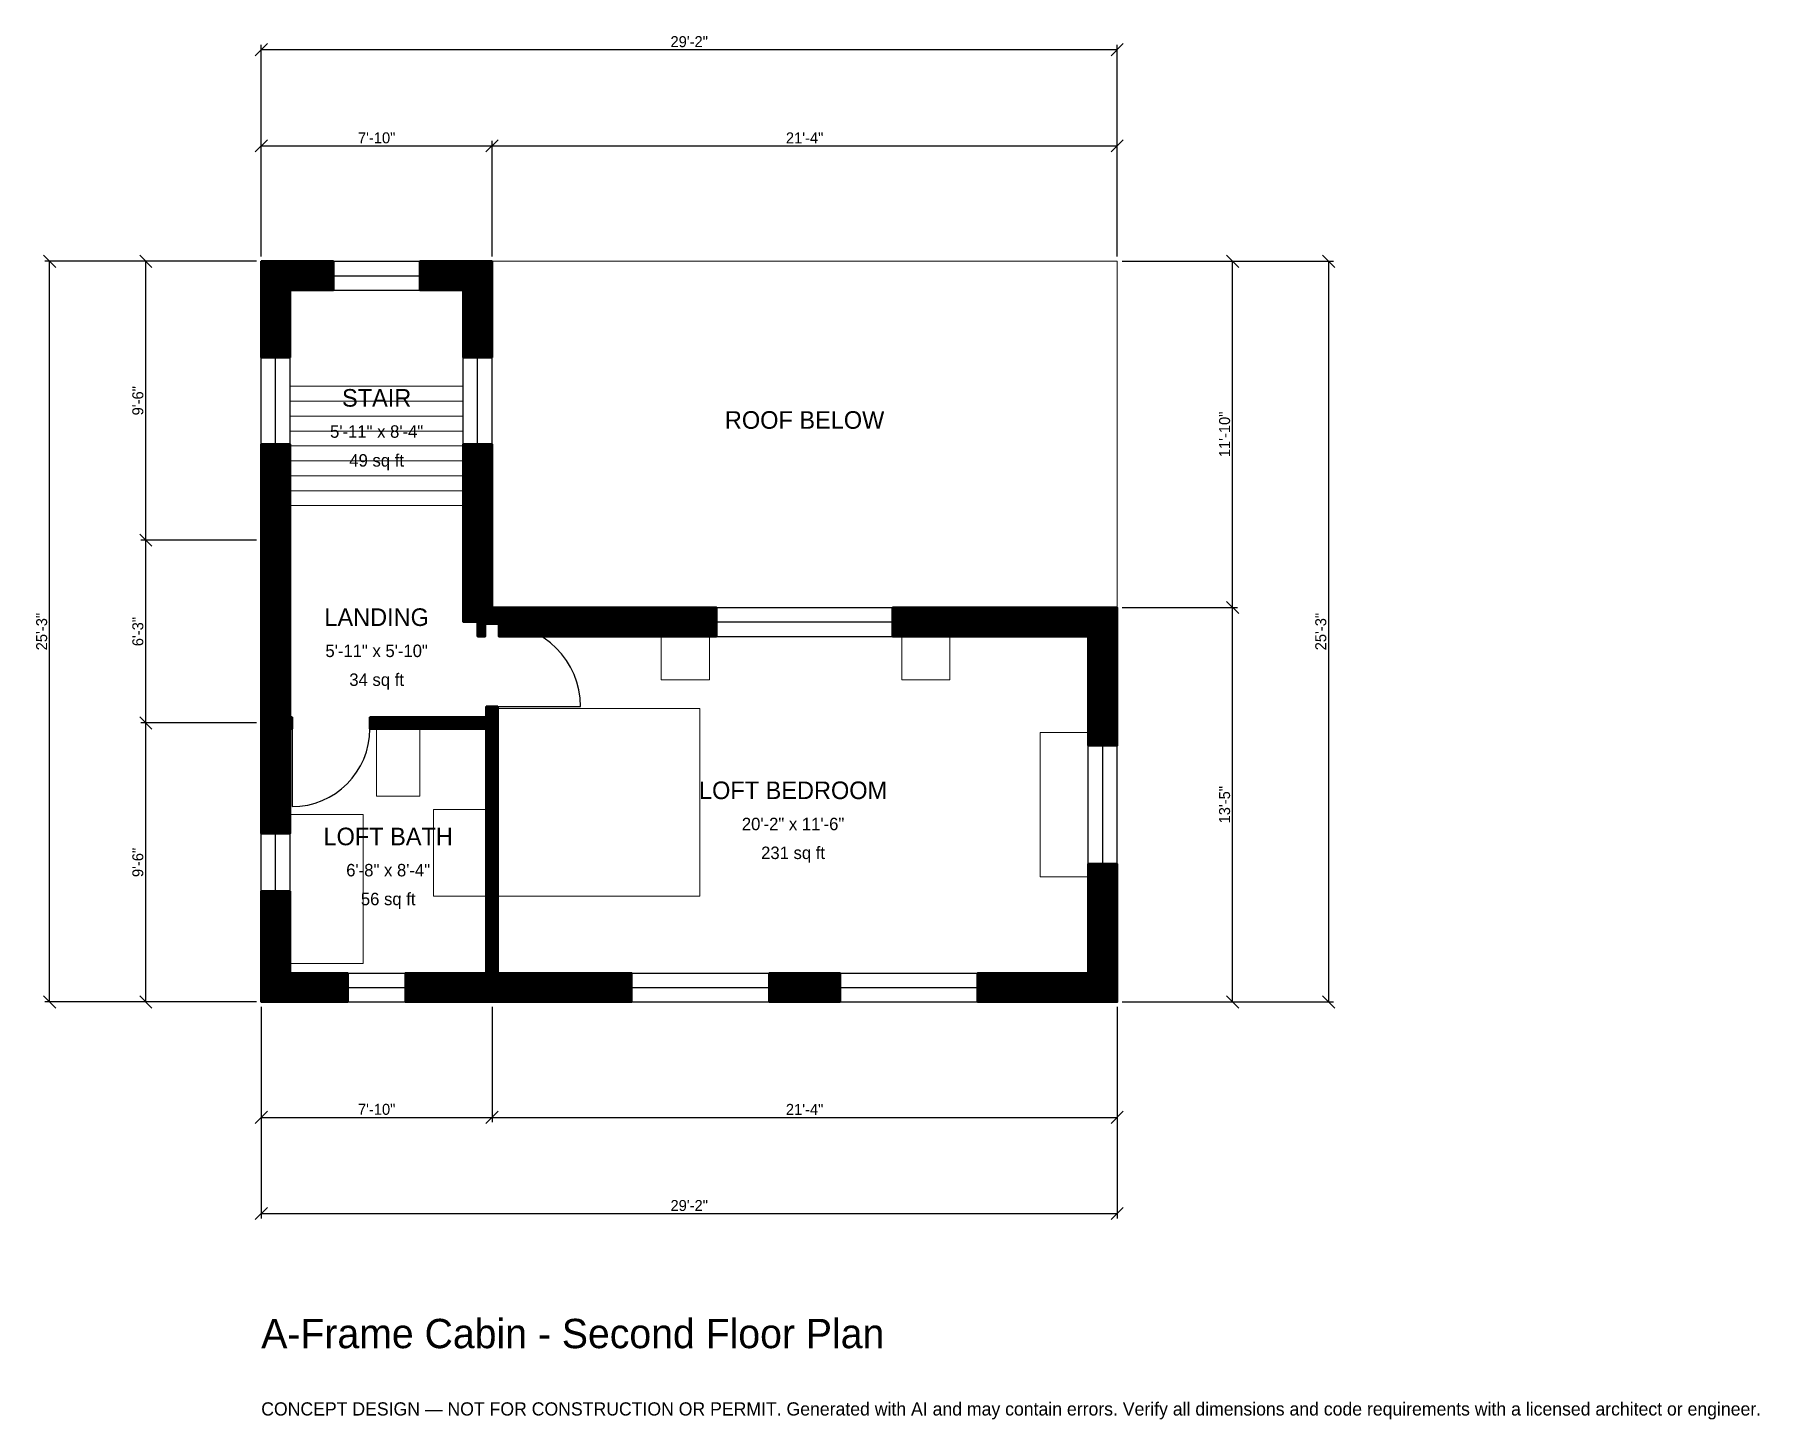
# Model space of a CAD drawing. Header units: inches. Extents: x -93 to 613, y -171 to 396.
import ezdxf
from ezdxf.enums import TextEntityAlignment as Align

# ---------------------------------------------------------------- set-up
doc = ezdxf.new("R2010")
doc.units = ezdxf.units.IN
doc.header["$MEASUREMENT"] = 0
doc.linetypes.add('DASHED', pattern=[0.6, 0.5, -0.1])
for name, color, linetype, lineweight in [('A-ANNO-DIMS', 1, 'Continuous', 13), ('A-ANNO-TEXT', 7, 'Continuous', 18), ('A-AREA-IDEN', 7, 'Continuous', 18), ('A-DOOR', 2, 'Continuous', 25), ('A-FLOR-FIXT', 9, 'Continuous', 13), ('A-FLOR-STRS', 3, 'Continuous', 18), ('A-FURN', 9, 'Continuous', 13), ('A-GLAZ', 4, 'Continuous', 25), ('A-SITE-PAVE', 8, 'Continuous', 13), ('A-WALL', 7, 'Continuous', 50), ('A-WALL-PATT', 8, 'Continuous', 13)]:
    doc.layers.add(name, color=color, linetype=linetype, lineweight=lineweight)
doc.dimstyles.new('PLAN', dxfattribs={"dimtxt": 4.5, "dimasz": 3, "dimexe": 2, "dimexo": 2, "dimgap": 1, "dimtad": 1, "dimdec": 0, "dimlunit": 4, "dimtsz": 2.5, "dimcen": 2.5, "dimclrd": 1, "dimclre": 1, "dimazin": 3, "dimtfac": 1, "dimtmove": 0, "dimatfit": 3})

msp = doc.modelspace()

# ---------------------------------------------------------------- hatches: boundary and pattern name
at = {"layer": 'A-WALL-PATT'}
h = msp.add_hatch(dxfattribs=at)
h.set_pattern_fill('ANSI31', color=8, scale=0.8)
h.paths.add_polyline_path([(92.126, 0), (92.126, 0), (88.5827, 0), (59.0551, 0), (59.0551, 11.811), (88.5827, 11.811), (92.126, 11.811), (92.126, 111.811), (44.4882, 111.811), (44.4882, 116.5354), (92.126, 116.5354), (92.126, 120.8661), (96.8504, 120.8661), (96.8504, 116.5354), (96.8504, 111.811), (96.8504, 11.811), (100.3937, 11.811), (151.6404, 11.811), (151.6404, 0), (100.3937, 0), (96.8504, 0), (96.8504, 0), (92.126, 0)])
h.paths.add_polyline_path([(11.811, 0), (11.811, 0), (0, 0), (0, 0), (0, 0), (0, 11.811), (0, 11.811), (0, 45.2756), (11.811, 45.2756), (11.811, 11.811), (35.4331, 11.811), (35.4331, 0), (11.811, 0)])
h.paths.add_polyline_path([(0, 108.2677), (0, 111.811), (0, 111.811), (0, 116.5354), (0, 116.5354), (0, 120.0787), (0, 183.0709), (0, 194.8819), (0, 228.3465), (11.811, 228.3465), (11.811, 194.8819), (11.811, 183.0709), (11.811, 120.0787), (11.811, 116.5354), (12.5984, 116.5354), (12.5984, 111.811), (11.811, 111.811), (11.811, 108.2677), (11.811, 68.8976), (0, 68.8976), (0, 108.2677)])
h.paths.add_polyline_path([(0, 291.3386), (0, 291.3386), (0, 303.1496), (0, 303.1496), (0, 303.1496), (11.811, 303.1496), (11.811, 303.1496), (29.5276, 303.1496), (29.5276, 291.3386), (11.811, 291.3386), (11.811, 263.7795), (0, 263.7795), (0, 291.3386)])
h.paths.add_polyline_path([(82.6772, 303.1496), (82.6772, 303.1496), (94.4882, 303.1496), (94.4882, 303.1496), (94.4882, 303.1496), (94.4882, 291.3386), (94.4882, 291.3386), (94.4882, 263.7795), (82.6772, 263.7795), (82.6772, 291.3386), (64.9606, 291.3386), (64.9606, 303.1496), (82.6772, 303.1496)])
h.paths.add_polyline_path([(94.4882, 194.8819), (94.4882, 183.0709), (94.4882, 163.7795), (94.4882, 163.7795), (94.4882, 161.4174), (96.8504, 161.4174), (96.8504, 161.4173), (186.4173, 161.4173), (186.4173, 149.6063), (97.2441, 149.6063), (97.2441, 154.7244), (91.7323, 154.7244), (91.7323, 149.6063), (88.5827, 149.6063), (88.5827, 155.5118), (82.6772, 155.5118), (82.6772, 183.0709), (82.6772, 194.8819), (82.6772, 228.3465), (94.4882, 228.3465), (94.4882, 194.8819)])
h.paths.add_polyline_path([(338.5827, 161.4173), (338.5827, 161.4174), (350.3937, 161.4174), (350.3937, 161.4173), (350.3937, 161.4173), (350.3937, 149.6063), (350.3937, 149.6063), (350.3937, 104.9213), (338.5827, 104.9213), (338.5827, 149.6063), (258.4646, 149.6063), (258.4646, 161.4173), (338.5827, 161.4173)])
h.paths.add_polyline_path([(350.3937, 11.811), (350.3937, 11.811), (350.3937, 0), (350.3937, 0), (350.3937, 0), (338.5827, 0), (338.5827, 0), (293.2415, 0), (293.2415, 11.811), (338.5827, 11.811), (338.5827, 56.4961), (350.3937, 56.4961), (350.3937, 11.811)])
h.paths.add_polyline_path([(207.9396, 0), (207.9396, 11.811), (236.9423, 11.811), (236.9423, 0), (207.9396, 0)])

# ---------------------------------------------------------------- linework, layer by layer
at = {"layer": 'A-DOOR'}
for p, q in [((96.8504, 120.8661), (130.7087, 120.8661)), ((12.5984, 111.811), (12.5984, 79.9213))]:
    msp.add_line(p, q, dxfattribs=at)
for centre, radius, start, end in [((96.8504, 120.8661), 33.8583, 0, 90), ((12.5984, 111.811), 31.8898, 270, 360)]:
    msp.add_arc(centre, radius, start, end, dxfattribs=at)
at = {"layer": 'A-FLOR-FIXT'}
for points in [[(47.2441, 84.252), (64.9606, 84.252), (64.9606, 111.811), (47.2441, 111.811)], [(70.4724, 43.3071), (92.126, 43.3071), (92.126, 78.7402), (70.4724, 78.7402)], [(11.811, 15.748), (41.7323, 15.748), (41.7323, 76.7717), (11.811, 76.7717)]]:
    msp.add_lwpolyline(points, close=True, dxfattribs=at)
at = {"layer": 'A-FLOR-STRS'}
for p, q in [((11.811, 251.9685), (82.6772, 251.9685)), ((11.811, 245.8661), (82.6772, 245.8661)), ((11.811, 239.7638), (82.6772, 239.7638)), ((11.811, 233.6614), (82.6772, 233.6614)), ((11.811, 227.5591), (82.6772, 227.5591)), ((11.811, 221.4567), (82.6772, 221.4567)), ((11.811, 215.3543), (82.6772, 215.3543)), ((11.811, 209.252), (82.6772, 209.252)), ((11.811, 203.1496), (82.6772, 203.1496))]:
    msp.add_line(p, q, dxfattribs=at)
at = {"layer": 'A-FURN'}
for points in [[(163.7795, 131.8898), (183.4646, 131.8898), (183.4646, 149.6063), (163.7795, 149.6063)], [(262.2047, 131.8898), (281.8898, 131.8898), (281.8898, 149.6063), (262.2047, 149.6063)], [(96.8504, 43.3071), (179.5276, 43.3071), (179.5276, 120.0787), (96.8504, 120.0787)], [(318.8976, 51.1811), (338.5827, 51.1811), (338.5827, 110.2362), (318.8976, 110.2362)]]:
    msp.add_lwpolyline(points, close=True, dxfattribs=at)
at = {"layer": 'A-GLAZ'}
for p, q in [((29.5276, 303.1496), (64.9606, 303.1496)), ((29.5276, 297.2441), (64.9606, 297.2441)), ((29.5276, 291.3386), (64.9606, 291.3386)), ((0, 228.3465), (0, 263.7795)), ((5.9055, 228.3465), (5.9055, 263.7795)), ((11.811, 228.3465), (11.811, 263.7795)), ((82.6772, 228.3465), (82.6772, 263.7795)), ((88.5827, 228.3465), (88.5827, 263.7795)), ((94.4882, 228.3465), (94.4882, 263.7795)), ((186.4173, 161.4173), (258.4646, 161.4173)), ((186.4173, 155.5118), (258.4646, 155.5118)), ((186.4173, 149.6063), (258.4646, 149.6063)), ((338.5827, 56.4961), (338.5827, 104.9213)), ((344.4882, 56.4961), (344.4882, 104.9213)), ((350.3937, 56.4961), (350.3937, 104.9213)), ((0, 45.2756), (0, 68.8976)), ((5.9055, 45.2756), (5.9055, 68.8976)), ((11.811, 45.2756), (11.811, 68.8976)), ((35.4331, 11.811), (59.0551, 11.811)), ((151.6404, 11.811), (207.9396, 11.811)), ((236.9423, 11.811), (293.2415, 11.811)), ((35.4331, 5.9055), (59.0551, 5.9055)), ((35.4331, 0), (59.0551, 0)), ((151.6404, 5.9055), (207.9396, 5.9055)), ((151.6404, 0), (207.9396, 0)), ((236.9423, 5.9055), (293.2415, 5.9055)), ((236.9423, 0), (293.2415, 0))]:
    msp.add_line(p, q, dxfattribs=at)
at = {"layer": 'A-SITE-PAVE', "linetype": 'DASHED'}
msp.add_lwpolyline([(94.4882, 161.4173), (350.3937, 161.4173), (350.3937, 303.1496), (94.4882, 303.1496)], close=True, dxfattribs=at)
at = {"layer": 'A-WALL'}
for points in [[(0, 291.3386), (0, 291.3386), (0, 303.1496), (0, 303.1496), (0, 303.1496), (11.811, 303.1496), (11.811, 303.1496), (29.5276, 303.1496), (29.5276, 291.3386), (11.811, 291.3386), (11.811, 263.7795), (0, 263.7795), (0, 291.3386)], [(82.6772, 303.1496), (82.6772, 303.1496), (94.4882, 303.1496), (94.4882, 303.1496), (94.4882, 303.1496), (94.4882, 291.3386), (94.4882, 291.3386), (94.4882, 263.7795), (82.6772, 263.7795), (82.6772, 291.3386), (64.9606, 291.3386), (64.9606, 303.1496), (82.6772, 303.1496)], [(0, 108.2677), (0, 111.811), (0, 111.811), (0, 116.5354), (0, 116.5354), (0, 120.0787), (0, 183.0709), (0, 194.8819), (0, 228.3465), (11.811, 228.3465), (11.811, 194.8819), (11.811, 183.0709), (11.811, 120.0787), (11.811, 116.5354), (12.5984, 116.5354), (12.5984, 111.811), (11.811, 111.811), (11.811, 108.2677), (11.811, 68.8976), (0, 68.8976), (0, 108.2677)], [(94.4882, 194.8819), (94.4882, 183.0709), (94.4882, 163.7795), (94.4882, 163.7795), (94.4882, 161.4174), (96.8504, 161.4174), (96.8504, 161.4173), (186.4173, 161.4173), (186.4173, 149.6063), (97.2441, 149.6063), (97.2441, 154.7244), (91.7323, 154.7244), (91.7323, 149.6063), (88.5827, 149.6063), (88.5827, 155.5118), (82.6772, 155.5118), (82.6772, 183.0709), (82.6772, 194.8819), (82.6772, 228.3465), (94.4882, 228.3465), (94.4882, 194.8819)], [(338.5827, 161.4173), (338.5827, 161.4174), (350.3937, 161.4174), (350.3937, 161.4173), (350.3937, 161.4173), (350.3937, 149.6063), (350.3937, 149.6063), (350.3937, 104.9213), (338.5827, 104.9213), (338.5827, 149.6063), (258.4646, 149.6063), (258.4646, 161.4173), (338.5827, 161.4173)], [(92.126, 0), (92.126, 0), (88.5827, 0), (59.0551, 0), (59.0551, 11.811), (88.5827, 11.811), (92.126, 11.811), (92.126, 111.811), (44.4882, 111.811), (44.4882, 116.5354), (92.126, 116.5354), (92.126, 120.8661), (96.8504, 120.8661), (96.8504, 116.5354), (96.8504, 111.811), (96.8504, 11.811), (100.3937, 11.811), (151.6404, 11.811), (151.6404, 0), (100.3937, 0), (96.8504, 0), (96.8504, 0), (92.126, 0)], [(350.3937, 11.811), (350.3937, 11.811), (350.3937, 0), (350.3937, 0), (350.3937, 0), (338.5827, 0), (338.5827, 0), (293.2415, 0), (293.2415, 11.811), (338.5827, 11.811), (338.5827, 56.4961), (350.3937, 56.4961), (350.3937, 11.811)], [(11.811, 0), (11.811, 0), (0, 0), (0, 0), (0, 0), (0, 11.811), (0, 11.811), (0, 45.2756), (11.811, 45.2756), (11.811, 11.811), (35.4331, 11.811), (35.4331, 0), (11.811, 0)], [(207.9396, 0), (207.9396, 11.811), (236.9423, 11.811), (236.9423, 0), (207.9396, 0)]]:
    msp.add_lwpolyline(points, close=True, dxfattribs=at)

# ---------------------------------------------------------------- texts
at = {"layer": 'A-ANNO-TEXT'}
for s, height, p in [('A-Frame Cabin - Second Floor Plan', 12, (0, -141.7323)), ('CONCEPT DESIGN — NOT FOR CONSTRUCTION OR PERMIT. Generated with AI and may contain errors. Verify all dimensions and code requirements with a licensed architect or engineer.', 5.4, (0, -169.2913))]:
    msp.add_text(s, height=height, dxfattribs=at).set_placement(p)
at = {"layer": 'A-AREA-IDEN'}
for s, height, p in [('STAIR', 7.2, (47.2441, 247.2441)), ('ROOF BELOW', 7.2, (222.4409, 238.189)), ('5\'-11" x 8\'-4"', 5.1, (47.2441, 233.4646)), ('49 sq ft', 5.1, (47.2441, 221.6535)), ('LANDING', 7.2, (47.2441, 157.4803)), ('5\'-11" x 5\'-10"', 5.1, (47.2441, 143.7008)), ('34 sq ft', 5.1, (47.2441, 131.8898)), ('LOFT BEDROOM', 7.2, (217.7165, 86.6142)), ('LOFT BATH', 7.2, (51.9685, 67.7165)), ('20\'-2" x 11\'-6"', 5.1, (217.7165, 72.8346)), ('231 sq ft', 5.1, (217.7165, 61.0236)), ('6\'-8" x 8\'-4"', 5.1, (51.9685, 53.937)), ('56 sq ft', 5.1, (51.9685, 42.126))]:
    msp.add_text(s, height=height, dxfattribs=at).set_placement(p, align=Align.MIDDLE_CENTER)

# ---------------------------------------------------------------- dimensions: what is measured, and where the dimension line sits
at = {"layer": 'A-ANNO-DIMS'}
for base, p1, p2, text in [((0, 389.7638), (0, 303.1496), (350.3937, 303.1496), '29\'-2"'), ((0, 350.3937), (0, 303.1496), (94.4882, 303.1496), '7\'-10"'), ((94.4882, 350.3937), (94.4882, 303.1496), (350.3937, 303.1496), '21\'-4"'), ((0, -47.2441), (0, 0), (94.4882, 0), '7\'-10"'), ((0, -86.6142), (0, 0), (350.3937, 0), '29\'-2"'), ((94.4882, -47.2441), (94.4882, 0), (350.3937, 0), '21\'-4"')]:
    msp.add_linear_dim(base=base, p1=p1, p2=p2, text=text, dimstyle='PLAN', dxfattribs=at).render()
for base, p1, p2, text in [((-86.6142, 0), (0, 0), (0, 303.1496), '25\'-3"'), ((-47.2441, 188.9764), (0, 188.9764), (0, 303.1496), '9\'-6"'), ((397.6378, 161.4173), (350.3937, 161.4173), (350.3937, 303.1496), '11\'-10"'), ((437.0079, 0), (350.3937, 0), (350.3937, 303.1496), '25\'-3"'), ((-47.2441, 114.1732), (0, 114.1732), (0, 188.9764), '6\'-3"'), ((397.6378, 0), (350.3937, 0), (350.3937, 161.4173), '13\'-5"'), ((-47.2441, 0), (0, 0), (0, 114.1732), '9\'-6"')]:
    msp.add_linear_dim(base=base, p1=p1, p2=p2, angle=90, text=text, dimstyle='PLAN', dxfattribs=at).render()

doc.saveas('drawing.dxf')
